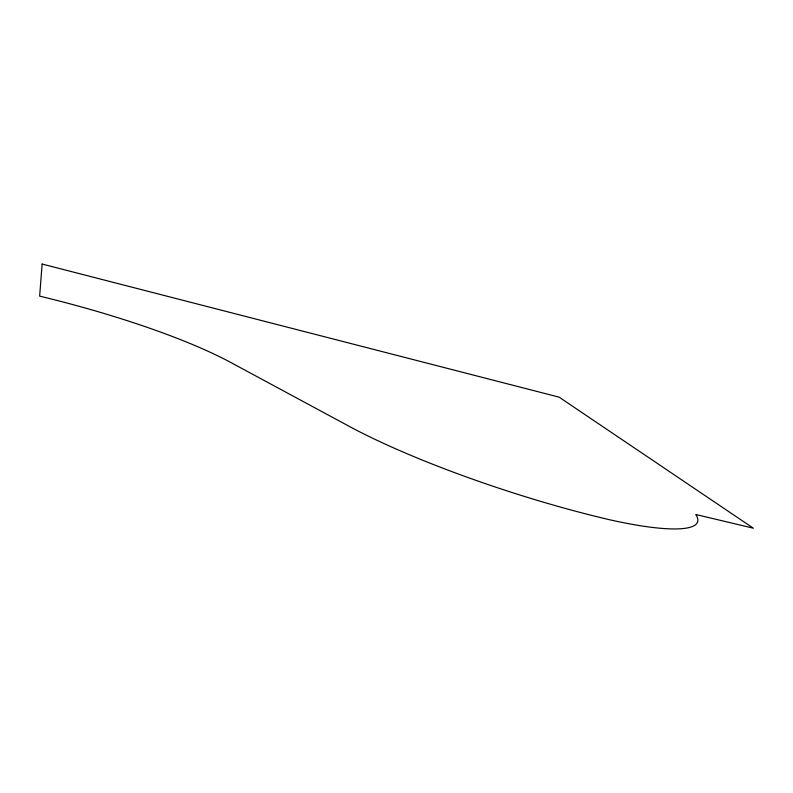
<?xml version="1.0" encoding="UTF-8"?>
<svg xmlns="http://www.w3.org/2000/svg" width="793" height="793" viewBox="0 0 793 793"><rect width="100%" height="100%" fill="white"/><g stroke="black" fill="none" stroke-linecap="round" stroke-linejoin="round"><path stroke-width="1.19" d="M42.128 264.049L39.65 296.126A238.425 44.914 14 0 1 233.687 364.046L347.612 425.474A238.148 41.206 17.9 0 0 609.173 519.643A158.233 28.786 18.2 0 0 695.788 514.498L753.35 528.207L559.124 397.154L42.128 264.049"/></g></svg>
